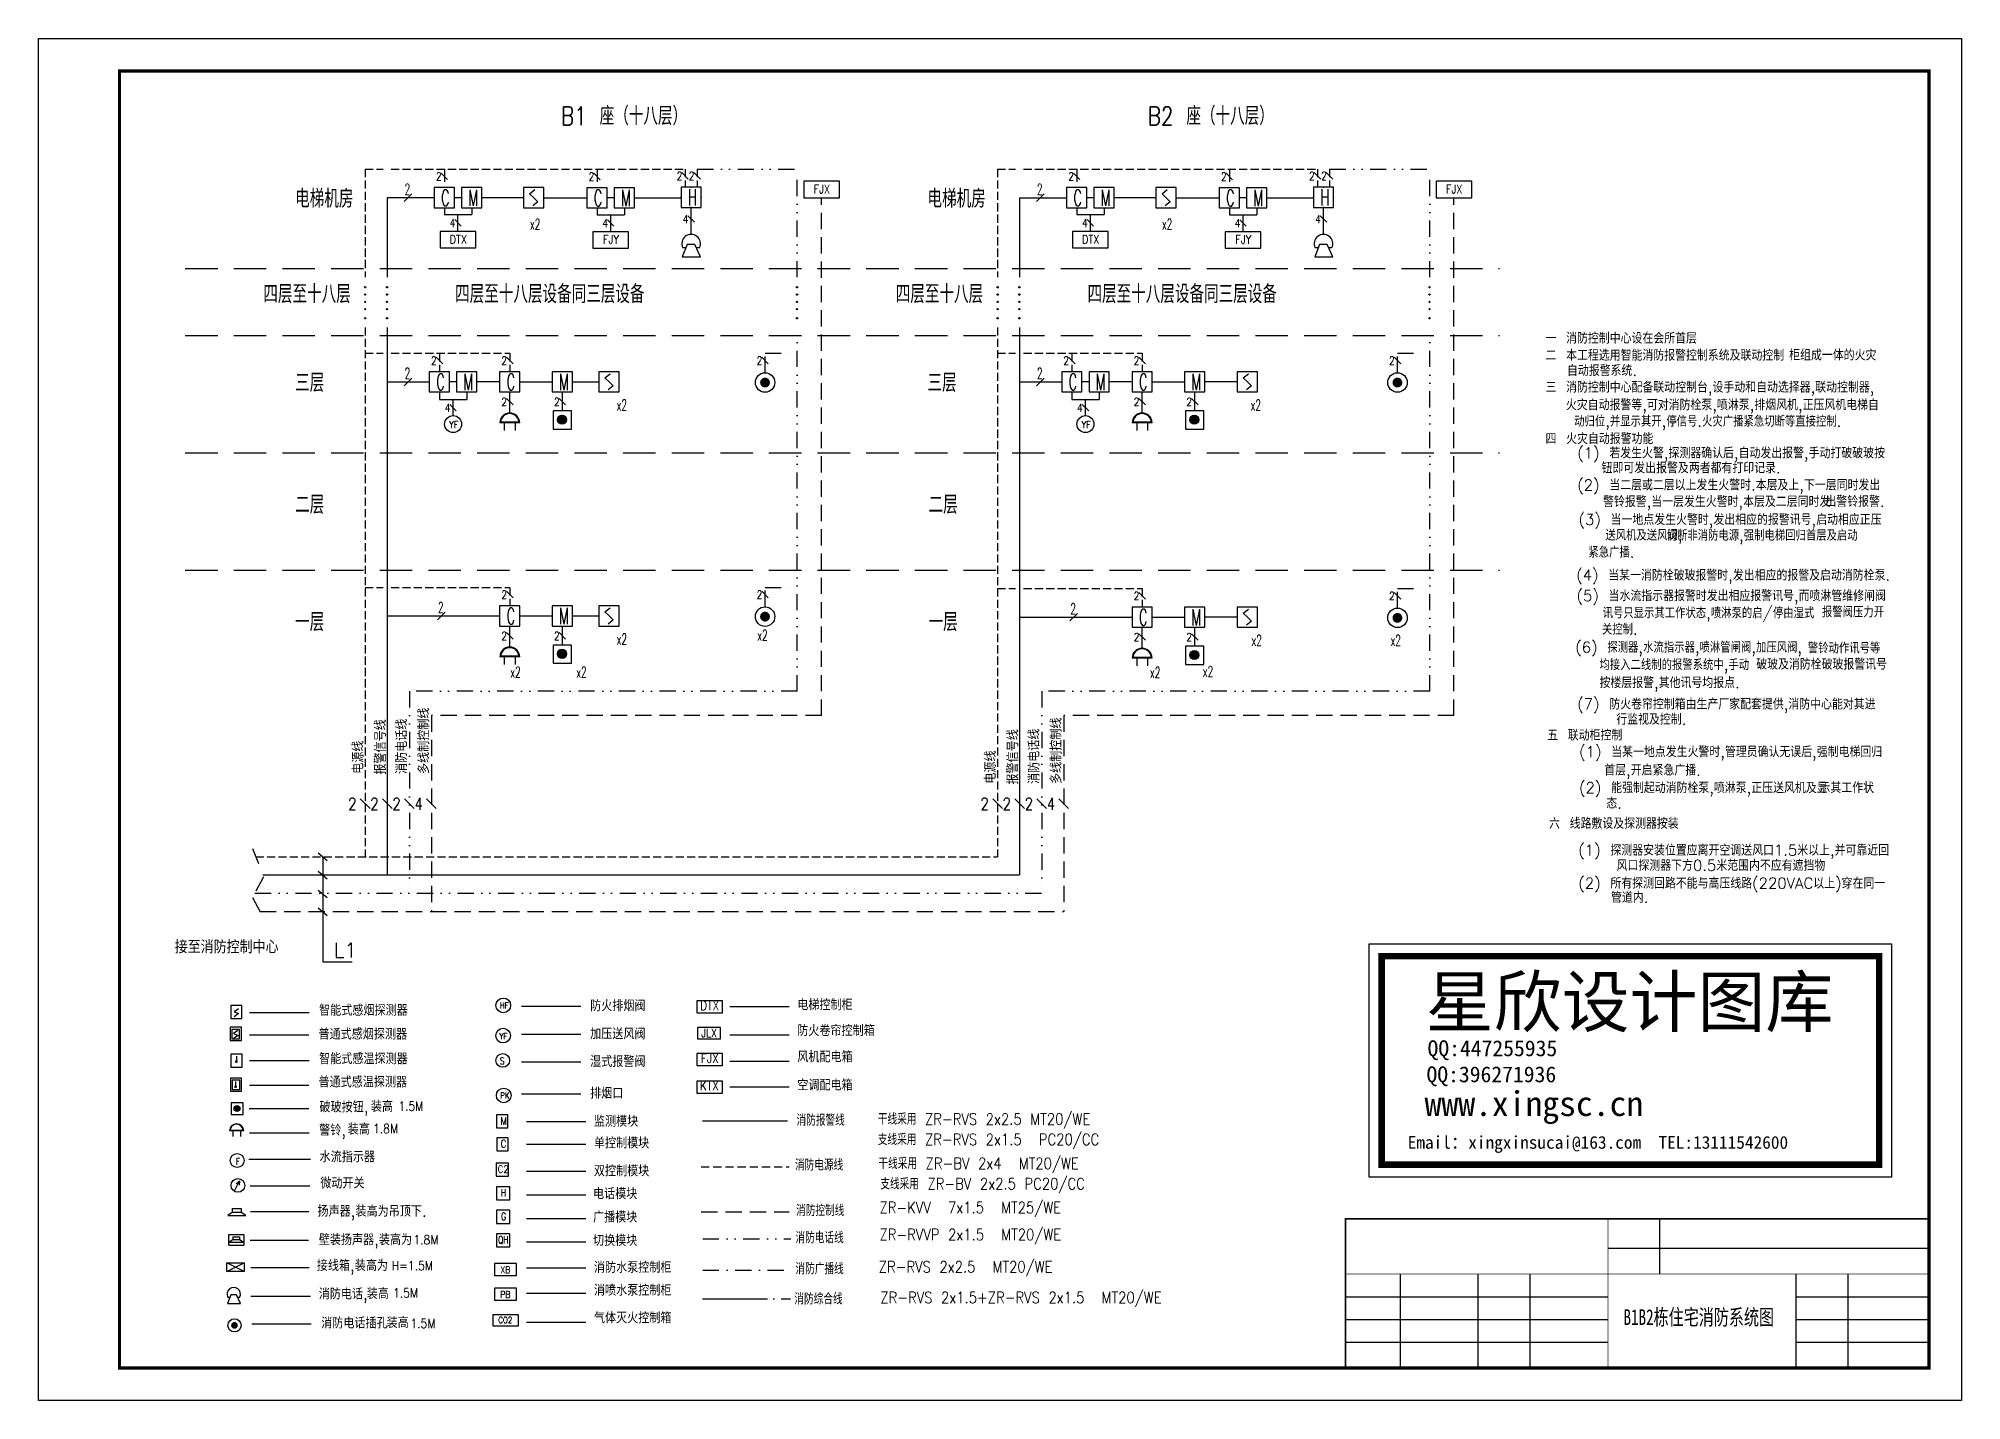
# Model space of a CAD drawing. Extents: x 2678 to 61978, y 1750 to 43750.
import ezdxf
from ezdxf.enums import TextEntityAlignment as Align

# ---------------------------------------------------------------- set-up
doc = ezdxf.new("R2010")
doc.units = 0
doc.header["$LTSCALE"] = 1000
doc.header["$MEASUREMENT"] = 0
for name, pattern in [('DASH', [0.35, 0.25, -0.1]), ('DASHDOT', [1, 0.5, -0.25, 0, -0.25]), ('DASHED', [0.75, 0.5, -0.25]), ('DASHED2', [0.375, 0.25, -0.125]), ('DASHEDX2', [1.5, 1, -0.5]), ('DIVIDE', [1.25, 0.5, -0.25, 0, -0.25, 0, -0.25]), ('DOTE', [2.42, 2, -0.2, 0.02, -0.2])]:
    doc.linetypes.add(name, pattern=pattern)
doc.layers.get('0').update_dxf_attribs({"linetype": 'CONTINUOUS'})
for name, color, linetype in [('7', 7, 'CONTINUOUS'), ('D1', 7, 'CONTINUOUS'), ('DJ', 4, 'CONTINUOUS'), ('DJ1', 4, 'CONTINUOUS'), ('EQUIP', 3, 'CONTINUOUS'), ('FRAME', 7, 'CONTINUOUS'), ('PUB_DIM', 3, 'CONTINUOUS'), ('PUB_TEXT', 7, 'CONTINUOUS'), ('WIRE', 1, 'CONTINUOUS'), ('WIRE-1', 1, 'DASHDOT'), ('WIRE-3', 1, 'DIVIDE'), ('WIRE-4', 1, 'DASHED'), ('文字', 7, 'CONTINUOUS')]:
    doc.layers.add(name, color=color, linetype=linetype)
doc.styles.add('163', font='SimSun.ttf', dxfattribs={"width": 0.99})
doc.styles.add('_HZTXT', font='txt.shx', dxfattribs={"width": 0.8, "bigfont": 'hztxt.shx'})
doc.styles.add('_TXT', font='SIMPLEX.shx', dxfattribs={"width": 0.6})
doc.styles.add('DIM_FONT', font='SIMPLEX', dxfattribs={"width": 0.8})
doc.styles.add('HTS', font='txt.shx', dxfattribs={"bigfont": 'HZTXT.SHX'})
doc.styles.add('HZ0', font='txt', dxfattribs={"width": 0.85, "bigfont": 'hztxt'})
doc.styles.add('SMOOTHER', font='SIMPLEX', dxfattribs={"width": 0.75, "bigfont": 'CHINA.SHX'})
doc.styles.add('TITLE-M', font='romans', dxfattribs={"bigfont": 'CHINA.SHX'})
doc.styles.add('XC02', font='TXT', dxfattribs={"bigfont": 'FSJ.SHX'})
doc.styles.add('文字说明', font='SimSun.ttf')

# ---------------------------------------------------------------- blocks, each defined once
blk = doc.blocks.new('GD45')
for p, q in [((3.07, 0.23), (-2.93, 0.23)), ((3.07, 0.03), (-2.93, 0.03)), ((-1.57, 0.02), (-1.57, -2.25)), ((1.72, 0.02), (1.72, -2.25))]:
    blk.add_line(p, q)
for radius in [3, 2.8]:
    blk.add_arc((0.07, 0.03), radius, 0.05658, 179.94342)
blk = doc.blocks.new('A$C175B6888')
at = {"layer": 'EQUIP'}
for p, q in [((500, 500), (0, 500)), ((0, 500), (0, 0)), ((0, 0), (500, 0)), ((500, 0), (500, 500))]:
    blk.add_line(p, q, dxfattribs=at)
at = {"layer": 'EQUIP', "const_width": 125}
blk.add_lwpolyline([(181, 261, 1), (306, 261, 1)], format="xyb", close=True, dxfattribs=at)
at = {"layer": 'EQUIP'}
blk.add_circle((241, 257), 125, dxfattribs=at)
blk = doc.blocks.new('A4')
at = {"layer": 'DJ', "linetype": 'Continuous'}
blk.add_line((1349, -817), (1349, -1059), dxfattribs=at)
at = {"layer": 'DJ'}
for points in [[(1112, -674), (1112, -1263), (1620, -1263), (1620, -674)], [(1189, -762), (1189, -1180), (1542, -1180), (1542, -762)]]:
    blk.add_lwpolyline(points, close=True, dxfattribs=at)
at = {"layer": 'DJ', "linetype": 'Continuous', "const_width": 64.2}
blk.add_lwpolyline([(1317, -1059, 1), (1381, -1059, 1)], format="xyb", close=True, dxfattribs=at)
blk = doc.blocks.new('C1004')
at = {"layer": 'DJ1'}
blk.add_blockref('A4', (-831, 95), dxfattribs=at)
blk = doc.blocks.new('A5')
at = {"layer": 'DJ'}
for p, q in [((464, -404), (464, -943)), ((1003, -404), (464, -404)), ((1003, -943), (1003, -404)), ((464, -943), (1003, -943))]:
    blk.add_line(p, q, dxfattribs=at)
at = {"layer": 'DJ', "const_width": 135}
blk.add_lwpolyline([(659, -662, 1), (794, -662, 1)], format="xyb", close=True, dxfattribs=at)
at = {"layer": 'DJ'}
blk.add_circle((724, -666), 135, dxfattribs=at)
blk = doc.blocks.new('C1005')
at = {"layer": 'DJ1'}
blk.add_blockref('A5', (-281, -105), dxfattribs=at)
blk = doc.blocks.new('_WIE1')
blk.add_line((0.4, 0.4), (-0.4, -0.4))
at = {"width": 0.8}
blk.add_attdef('N', text='', height=1, dxfattribs=at).set_placement((-0.02, 1.06), align=Align.MIDDLE)
blk = doc.blocks.new('_LINKPT1')
blk.add_line((0, 0), (0, 0))
blk = doc.blocks.new('_I31LOF')
for p, q in [((0.5, 1), (-0.5, 1)), ((-0.5, 1), (-0.5, 0)), ((0.5, 0), (0.5, 1)), ((-0.5, 0), (0.5, 0))]:
    blk.add_line(p, q)
for p in [(-0.5, 0.5), (0.5, 0.5)]:
    blk.add_blockref('_LINKPT1', p)
at = {"style": 'DIM_FONT', "width": 0.8, "flags": 9}
for tag in ['YSIZE', 'XSIZE']:
    blk.add_attdef(tag, (0, 0), '', height=0.5, dxfattribs=at)
at = {"layer": 'PUB_TEXT', "style": '_TXT', "width": 0.6}
blk.add_text('M', height=0.8, dxfattribs=at).set_placement((-0.18, 0.096))
blk = doc.blocks.new('_I32TGC')
for p, q in [((0.5, 1), (-0.5, 1)), ((-0.5, 1), (-0.5, 0)), ((0.5, 0), (0.5, 1)), ((-0.5, 0), (0.5, 0))]:
    blk.add_line(p, q)
for p in [(-0.5, 0.5), (0.5, 0.5)]:
    blk.add_blockref('_LINKPT1', p)
at = {"style": '_TXT', "width": 0.6}
blk.add_text('C', height=0.8, dxfattribs=at).set_placement((-0.164, 0.096))
at = {"style": 'DIM_FONT', "width": 0.8, "flags": 9}
for tag in ['YSIZE', 'XSIZE']:
    blk.add_attdef(tag, (0, 0), '', height=0.5, dxfattribs=at)
blk = doc.blocks.new('A$C0FEA024A')
at = {"layer": 'EQUIP'}
blk.add_circle((210, 210), 210, dxfattribs=at)
at = {"layer": 'EQUIP', "style": 'TITLE-M', "width": 0.85}
blk.add_text('YF', height=173.5, dxfattribs=at).set_placement((229, 114), align=Align.CENTER)
blk = doc.blocks.new('YF')
at = {"layer": 'WIRE'}
for p, q in [((341, -200), (200, -200)), ((0, -400), (0, -547)), ((0, -547), (541, -547)), ((270, -868), (270, -547)), ((541, -400), (541, -547))]:
    blk.add_line(p, q, dxfattribs=at)
at = {"layer": 'EQUIP'}
for name, p, xscale, yscale, zscale in [('_I32TGC', (0, -400), 400, 400, 400), ('_I31LOF', (541, -400), 400, 400, 400), ('A$C0FEA024A', (103, -1204), 0.8, 0.8, 0.8)]:
    blk.add_blockref(name, p, dxfattribs=dict(at, xscale=xscale, yscale=yscale, zscale=zscale))
at = {"layer": 'PUB_DIM'}
ref = blk.add_blockref('_WIE1', (270, -709), dxfattribs=dict(at, xscale=161.28, yscale=161.28, zscale=161.28, rotation=90))
ref.add_attrib('N', '4', dxfattribs={"layer": '0', "height": 161, "style": '_TXT', "width": 0.8}).set_placement((161, -712), align=Align.MIDDLE)
blk = doc.blocks.new('M_I14YDH')
for p, q in [((0.5, 0.5), (-0.5, 0.5)), ((-0.5, 0.5), (-0.5, -0.5)), ((-0.2, 0.2), (0.05, 0.4)), ((0, 0), (-0.2, 0.2)), ((0, 0), (0.2, -0.2)), ((0.5, -0.5), (0.5, 0.5)), ((-0.5, -0.5), (0.5, -0.5)), ((0.2, -0.2), (-0.05, -0.4))]:
    blk.add_line(p, q)
for p in [(-0.5, 0), (0, 0.5), (0.5, 0), (0, -0.5)]:
    blk.add_blockref('_LINKPT1', p)
at = {"width": 0.8, "flags": 9}
blk.add_attdef('A', (0, 0), '', height=0.00002, dxfattribs=at)
blk = doc.blocks.new('A$C2AF83E19')
at = {"layer": 'EQUIP', "const_width": 94.5}
blk.add_lwpolyline([(140, 188, 1), (235, 188, 1)], format="xyb", close=True, dxfattribs=at)
at = {"layer": 'EQUIP'}
blk.add_circle((189, 189), 189, dxfattribs=at)
blk = doc.blocks.new('DTX')
at = {"layer": 'EQUIP'}
for p, q in [((622, -1232), (-81, -1232)), ((-81, -1232), (-81, -1558)), ((622, -1558), (622, -1232)), ((-81, -1558), (622, -1558))]:
    blk.add_line(p, q, dxfattribs=at)
at = {"layer": 'WIRE', "color": 4, "linetype": 'DASH'}
blk.add_line((0, 0), (0, -364), dxfattribs=at)
at = {"layer": 'WIRE'}
for p, q in [((341, -564), (200, -564)), ((0, -764), (0, -896)), ((0, -896), (541, -896)), ((270, -1232), (270, -896)), ((541, -764), (541, -896))]:
    blk.add_line(p, q, dxfattribs=at)
at = {"layer": 'EQUIP', "xscale": 400, "yscale": 400, "zscale": 400}
for name, p in [('_I32TGC', (0, -764)), ('_I31LOF', (541, -764))]:
    blk.add_blockref(name, p, dxfattribs=at)
at = {"layer": 'PUB_DIM'}
ref = blk.add_blockref('_WIE1', (0, -141), dxfattribs=dict(at, xscale=161.28, yscale=161.28, zscale=161.28, rotation=90))
ref.add_attrib('N', '2', dxfattribs={"layer": '0', "height": 161, "style": '_TXT', "width": 0.8}).set_placement((-110, -144), align=Align.MIDDLE)
ref = blk.add_blockref('_WIE1', (270, -1060), dxfattribs=dict(at, xscale=161.28, yscale=161.28, zscale=161.28, rotation=90))
ref.add_attrib('N', '4', dxfattribs={"layer": '0', "height": 161, "style": '_TXT', "width": 0.8}).set_placement((161, -1063), align=Align.MIDDLE)
at = {"layer": 'EQUIP', "style": 'HTS', "width": 0.85}
blk.add_text('DTX', height=167.4, dxfattribs=at).set_placement((276, -1471), align=Align.CENTER)
blk = doc.blocks.new('FJX')
at = {"layer": 'EQUIP'}
for p, q in [((-81, -1232), (-81, -1558)), ((622, -1232), (-81, -1232)), ((622, -1558), (622, -1232)), ((-81, -1558), (622, -1558))]:
    blk.add_line(p, q, dxfattribs=at)
at = {"layer": 'WIRE', "color": 4, "linetype": 'DASH'}
blk.add_line((0, 0), (0, -364), dxfattribs=at)
at = {"layer": 'WIRE'}
for p, q in [((341, -564), (200, -564)), ((0, -764), (0, -896)), ((0, -896), (541, -896)), ((270, -1232), (270, -896)), ((541, -764), (541, -896))]:
    blk.add_line(p, q, dxfattribs=at)
at = {"layer": 'EQUIP', "xscale": 400, "yscale": 400, "zscale": 400}
for name, p in [('_I32TGC', (0, -764)), ('_I31LOF', (541, -764))]:
    blk.add_blockref(name, p, dxfattribs=at)
at = {"layer": 'PUB_DIM'}
ref = blk.add_blockref('_WIE1', (0, -141), dxfattribs=dict(at, xscale=161.28, yscale=161.28, zscale=161.28, rotation=90))
ref.add_attrib('N', '2', dxfattribs={"layer": '0', "height": 161, "style": '_TXT', "width": 0.8}).set_placement((-110, -144), align=Align.MIDDLE)
ref = blk.add_blockref('_WIE1', (270, -1060), dxfattribs=dict(at, xscale=161.28, yscale=161.28, zscale=161.28, rotation=90))
ref.add_attrib('N', '4', dxfattribs={"layer": '0', "height": 161, "style": '_TXT', "width": 0.8}).set_placement((161, -1063), align=Align.MIDDLE)
at = {"layer": 'EQUIP', "style": 'HTS', "width": 0.85}
blk.add_text('FJY', height=167.4, dxfattribs=at).set_placement((276, -1471), align=Align.CENTER)
blk = doc.blocks.new('A$C05167B9F')
at = {"layer": 'EQUIP'}
for p, q in [((113, 253), (11, 0)), ((17, 189), (87, 189)), ((269, 253), (113, 253)), ((383, 0), (269, 253)), ((298, 189), (367, 189)), ((11, 0), (383, 0))]:
    blk.add_line(p, q, dxfattribs=at)
for centre, radius, start, end in [((192, 269), 193, 335.3874, 204.6126), ((86, 183), 0, 270, 0)]:
    blk.add_arc(centre, radius, start, end, dxfattribs=at)
blk = doc.blocks.new('_I64QFT')
for p, q in [((0.5, 1), (-0.5, 1)), ((-0.5, 1), (-0.5, 0)), ((0.5, 0), (0.5, 1)), ((-0.5, 0), (0.5, 0))]:
    blk.add_line(p, q)
at = {"layer": 'WIRE-1'}
for p in [(0, 1), (-0.5, 0.5), (0, 0), (0.5, 0.5)]:
    blk.add_point(p, dxfattribs=at)
for p in [(-0.5, 0.5), (0.5, 0.5)]:
    blk.add_blockref('_LINKPT1', p)
at = {"style": '_TXT', "width": 0.6}
blk.add_text('H', height=0.8, dxfattribs=at).set_placement((-0.164, 0.096))
at = {"style": 'DIM_FONT', "width": 0.8, "flags": 9}
for tag in ['YSIZE', 'XSIZE']:
    blk.add_attdef(tag, (0, 0), '', height=0.5, dxfattribs=at)
blk = doc.blocks.new('星欣设计图库02')
at = {"color": 5}
for p, q in [((0, 0), (0, 35969)), ((0, 35969), (80528, 35969)), ((80528, 35969), (80528, 0)), ((80528, 0), (0, 0))]:
    blk.add_line(p, q, dxfattribs=at)
at = {"color": 5, "const_width": 1008}
blk.add_lwpolyline([(1909, 1909), (1909, 34060), (78618, 34060), (78618, 1909), (1909, 1909)], dxfattribs=at)
at = {"color": 1, "style": '163'}
for s, height, p in [('星欣设计图库', 7680, (8697, 23212)), ('QQ:447255935', 2449.44, (8982, 18644)), ('QQ:396271936', 2449.44, (8821, 14628)), ('www.xingsc.cn', 3810.24, (8535, 9428)), ('Email：xingxinsucai@163.com  TEL:13111542600', 1959.55, (5919, 4381))]:
    blk.add_text(s, height=height, dxfattribs=at).set_placement(p)

msp = doc.modelspace()

# ---------------------------------------------------------------- linework, layer by layer
at = {"color": 7}
for centre in [(12754, 36078), (12754, 35853), (12754, 35629), (13428, 36078), (13428, 35853), (13428, 35629), (26072, 36078), (26072, 35853), (26072, 35629), (32254, 36078), (32254, 35853), (32254, 35629), (32928, 36078), (32928, 35853), (32928, 35629), (45572, 36078), (45572, 35853), (45572, 35629), (12754, 35404), (12754, 35123), (13428, 35404), (13428, 35123), (26072, 35404), (26072, 35123), (32254, 35404), (32254, 35123), (32928, 35404), (32928, 35123), (45572, 35404), (45572, 35123)]:
    msp.add_circle(centre, 19.5, dxfattribs=at)
at = {"layer": '7'}
for p, q in [((11306, 18634), (11579, 18403)), ((11443, 18518), (11443, 15273)), ((11306, 18072), (11579, 17841)), ((11306, 17490), (11579, 17259)), ((11306, 16941), (11579, 16710)), ((11443, 15273), (12347, 15273))]:
    msp.add_line(p, q, dxfattribs=at)
at = {"layer": 'D1'}
for p, q in [((13954, 38721), (14190, 38957)), ((33454, 38721), (33690, 38957)), ((13954, 33043), (14190, 33279)), ((33454, 33043), (33690, 33279)), ((14985, 25825), (15221, 26061)), ((34485, 25787), (34721, 26023))]:
    msp.add_line(p, q, dxfattribs=at)
at = {"layer": 'D1', "color": 3, "linetype": 'DASHEDX2'}
for p, q in [((7205, 36652), (47731, 36652)), ((7205, 34593), (47731, 34593, -597)), ((7205, 30974), (47731, 30974, -597)), ((7205, 27355), (47731, 27355, -597))]:
    msp.add_line(p, q, dxfattribs=at)
at = {"layer": 'DJ', "linetype": 'Continuous'}
msp.add_circle((16996, 12239), 212, dxfattribs=at)
at = {"layer": 'DJ1', "color": 4}
for p, q in [((9191, 13717), (11026, 13717)), ((17571, 13911), (19406, 13911)), ((23993, 13895), (25829, 13895)), ((9183, 13025), (11019, 13025)), ((17571, 13044), (19406, 13044)), ((23993, 13026), (25829, 13026)), ((9191, 12231), (11026, 12231)), ((17571, 12189), (19406, 12189)), ((23993, 12216), (25829, 12216)), ((9183, 11474), (11019, 11474)), ((23993, 11420), (25829, 11420)), ((9180, 10750), (11016, 10750)), ((17571, 11211), (19406, 11211)), ((17724, 10349), (19559, 10349)), ((9187, 10001), (11022, 10001)), ((17726, 9652), (19561, 9652)), ((9168, 9193), (11072, 9193)), ((9210, 8369), (11046, 8369)), ((17724, 8820), (19559, 8820)), ((17724, 8088), (19559, 8088)), ((8655, 7546), (8514, 7452)), ((8514, 7452), (9068, 7452)), ((8655, 7668), (8931, 7668)), ((8655, 7668), (8655, 7546)), ((8931, 7546), (8655, 7546)), ((8931, 7668), (8931, 7546)), ((9068, 7452), (8931, 7546)), ((9212, 7578), (11015, 7578)), ((17724, 7367), (19559, 7367)), ((8553, 6867), (9014, 6867)), ((8553, 6539), (8553, 6867)), ((8553, 6539), (9014, 6539)), ((8667, 6707), (8558, 6634)), ((8558, 6634), (8990, 6634)), ((8667, 6802), (8882, 6802)), ((8667, 6802), (8667, 6707)), ((8882, 6707), (8667, 6707)), ((8882, 6802), (8882, 6707)), ((8990, 6634), (8882, 6707)), ((9014, 6867), (9014, 6539)), ((9204, 6699), (11006, 6699)), ((17724, 6646), (19559, 6646)), ((8487, 5996), (9019, 5996)), ((8487, 5730), (8487, 5996)), ((8487, 5730), (9019, 5996)), ((9019, 5730), (8487, 5996)), ((9019, 5996), (9019, 5730)), ((9019, 5730), (8487, 5730)), ((9225, 5848), (11027, 5848)), ((17724, 5841), (19559, 5841)), ((9231, 4972), (11067, 4972)), ((17724, 5063), (19559, 5063)), ((17724, 4169), (19559, 4169)), ((9255, 4111), (11090, 4111))]:
    msp.add_line(p, q, dxfattribs=at)
at = {"layer": 'DJ1'}
for p, q in [((22978, 14072), (22978, 13705)), ((23768, 14072), (22978, 14072)), ((22978, 13705), (23768, 13705)), ((23768, 13705), (23768, 14072)), ((23705, 13255), (23004, 13255)), ((23004, 13255), (23004, 12907)), ((23705, 12907), (23705, 13255)), ((23004, 12907), (23705, 12907)), ((22978, 12452), (22978, 12085)), ((23768, 12452), (22978, 12452)), ((22978, 12085), (23768, 12085)), ((23768, 12085), (23768, 12452)), ((22978, 11597), (22978, 11230)), ((23768, 11597), (22978, 11597)), ((23768, 11230), (23768, 11597)), ((22978, 11230), (23768, 11230)), ((17420, 5975), (16744, 5975)), ((16744, 5975), (16744, 5608)), ((17420, 5608), (17420, 5975)), ((16744, 5608), (17420, 5608)), ((8615, 5012), (8504, 4739)), ((8511, 4942), (8587, 4942)), ((8784, 5012), (8615, 5012)), ((8906, 4739), (8784, 5012)), ((8815, 4942), (8889, 4942)), ((17420, 5215), (16744, 5215)), ((16744, 5215), (16744, 4849)), ((16744, 4849), (17420, 4849)), ((17420, 4849), (17420, 5215)), ((8504, 4739), (8906, 4739)), ((17480, 4397), (16690, 4397)), ((16690, 4397), (16690, 4050)), ((17480, 4050), (17480, 4397)), ((16690, 4050), (17480, 4050))]:
    msp.add_line(p, q, dxfattribs=at)
at = {"layer": 'DJ1', "linetype": 'Continuous'}
for p, q in [((8780, 12368), (8780, 12203)), ((8729, 8241), (8879, 8526)), ((8864, 8511), (8774, 8436)), ((8879, 8526), (8864, 8391))]:
    msp.add_line(p, q, dxfattribs=at)
at = {"layer": 'DJ1', "color": 1}
msp.add_line((23151, 10371), (25775, 10371), dxfattribs=at)
at = {"layer": 'DJ1', "color": 4, "linetype": 'DASHED2'}
msp.add_line((23113, 8953), (25828, 8953), dxfattribs=at)
at = {"layer": 'DJ1', "color": 1, "linetype": 'DASHED'}
msp.add_line((23113, 7571), (25828, 7571), dxfattribs=at)
at = {"layer": 'DJ1', "color": 1, "linetype": 'DIVIDE'}
msp.add_line((23162, 6732), (25877, 6732), dxfattribs=at)
at = {"layer": 'DJ1', "color": 1, "linetype": 'DASHDOT'}
msp.add_line((23162, 5772), (25877, 5772), dxfattribs=at)
at = {"layer": 'DJ1', "color": 4, "linetype": 'DOTE'}
msp.add_line((23158, 4888), (25873, 4888), dxfattribs=at)
at = {"layer": 'DJ1'}
for points in [[(8607, 13929), (8607, 13527), (8954, 13527), (8954, 13929)], [(8590, 13258), (8590, 12855), (8937, 12855), (8937, 13258)], [(8641, 13192), (8641, 12907), (8882, 12907), (8882, 13192)], [(8611, 12434), (8611, 12032), (8958, 12032), (8958, 12434)], [(16807, 10557), (16807, 10155), (17155, 10155), (17155, 10557)], [(16817, 9849), (16817, 9447), (17164, 9447), (17164, 9849)], [(16792, 9071), (16792, 8669), (17173, 8669), (17173, 9071)], [(16801, 8342), (16801, 7940), (17216, 7940), (17216, 8342)], [(16803, 7615), (16803, 7213), (17218, 7213), (17218, 7615)], [(16799, 6895), (16799, 6493), (17214, 6493), (17214, 6895)]]:
    msp.add_lwpolyline(points, close=True, dxfattribs=at)
at = {"layer": 'DJ1', "linetype": 'Continuous'}
for points in [[(8843, 13832), (8711, 13738), (8848, 13681), (8711, 13584)], [(8826, 13161), (8695, 13067), (8832, 13010), (8695, 12913)]]:
    msp.add_lwpolyline(points, dxfattribs=at)
at = {"layer": 'DJ1', "linetype": 'Continuous', "const_width": 43.8}
msp.add_lwpolyline([(8758, 12203, 1), (8802, 12203, 1)], format="xyb", close=True, dxfattribs=at)
at = {"layer": 'DJ1', "color": 4, "const_width": 102}
msp.add_lwpolyline([(8671, 4067, 1), (8773, 4067, 1)], format="xyb", close=True, dxfattribs=at)
at = {"layer": 'DJ1', "linetype": 'Continuous'}
for centre, radius in [((17011, 13934), 226), ((17007, 13003), 226), ((17025, 11157), 226), ((8805, 9152), 212), ((8829, 8385), 212)]:
    msp.add_circle(centre, radius, dxfattribs=at)
at = {"layer": 'DJ1', "color": 4}
msp.add_circle((8724, 4068), 204, dxfattribs=at)
at = {"layer": 'DJ1'}
for centre, radius, start, end in [((8700, 5029), 208, 335.38741, 204.61259), ((8586, 4937), 0, 270, 0)]:
    msp.add_arc(centre, radius, start, end, dxfattribs=at)
at = {"layer": 'EQUIP'}
for p, q in [((27375, 39347), (26278, 39347)), ((26278, 39347), (26278, 38839)), ((27375, 38839), (27375, 39347)), ((46875, 39347), (45778, 39347)), ((45778, 39347), (45778, 38839)), ((46875, 38839), (46875, 39347)), ((26278, 38839), (27375, 38839)), ((45778, 38839), (46875, 38839))]:
    msp.add_line(p, q, dxfattribs=at)
at = {"layer": 'FRAME', "color": 7, "linetype": 'ByBlock'}
for p, q in [((52678, 5650), (52678, 7350)), ((44678, 2750), (44678, 5650)), ((47078, 2750), (47078, 5650)), ((48678, 2750), (48678, 5650)), ((56878, 2750), (56878, 5650)), ((58478, 2750), (58478, 5650)), ((42978, 4950), (51078, 4950)), ((56878, 4950), (60978, 4950)), ((42978, 4250), (51078, 4250)), ((56878, 4250), (60978, 4250)), ((42978, 3550), (51078, 3550)), ((56878, 3550), (60978, 3550))]:
    msp.add_line(p, q, dxfattribs=at)
at = {"layer": 'FRAME', "color": 7, "linetype": 'Continuous'}
msp.add_line((51078, 6450), (60978, 6450), dxfattribs=at)
at = {"layer": 'FRAME', "color": 7, "linetype": 'ByBlock'}
msp.add_lwpolyline([(2678, 43750), (61978, 43750), (61978, 1750), (2678, 1750)], close=True, dxfattribs=at)
at = {"layer": 'FRAME', "color": 7, "linetype": 'ByBlock', "const_width": 100}
msp.add_lwpolyline([(5178, 2750), (60978, 2750), (60978, 42750), (5178, 42750)], close=True, dxfattribs=at)
at = {"layer": 'FRAME', "color": 7, "linetype": 'ByBlock'}
for points, const_width in [([(42978, 2750), (42978, 7350), (60978, 7350)], 50), ([(51078, 2750), (51078, 7350)], 15), ([(42978, 5650), (60978, 5650)], 15)]:
    msp.add_lwpolyline(points, dxfattribs=dict(at, const_width=const_width))
at = {"layer": 'WIRE', "color": 4, "linetype": 'DASH'}
for p, q in [((12752, 39719), (12752, 36386)), ((12752, 39719), (13311, 39719)), ((13555, 39719), (22617, 39719)), ((22617, 39719), (22617, 39166)), ((32252, 39719), (32252, 36386)), ((32252, 39719), (32811, 39719)), ((33055, 39719), (42117, 39719)), ((42117, 39719), (42117, 39166)), ((12752, 34839), (12752, 18518)), ((32252, 34839), (32252, 18518)), ((12752, 34041), (13311, 34041)), ((13555, 34041), (17211, 34041)), ((15042, 34041), (15042, 33473)), ((17211, 34041), (17211, 33473)), ((32252, 34041), (32811, 34041)), ((33055, 34041), (36711, 34041)), ((34542, 34041), (34542, 33473)), ((36711, 34041), (36711, 33473)), ((12752, 26823), (13311, 26823)), ((13555, 26823), (17211, 26823)), ((17211, 26823), (17211, 26255)), ((32252, 26786), (32811, 26786)), ((33055, 26786), (36711, 26786)), ((36711, 26786), (36711, 26217)), ((9379, 18518), (32252, 18518))]:
    msp.add_line(p, q, dxfattribs=at)
at = {"layer": 'WIRE', "linetype": 'DASH'}
for p, q in [((22991, 39719), (22991, 39166)), ((42491, 39719), (42491, 39166))]:
    msp.add_line(p, q, dxfattribs=at)
at = {"layer": 'WIRE'}
for p, q in [((13433, 38839), (13433, 36386)), ((14882, 38839), (13433, 38839)), ((17637, 38839), (16350, 38839)), ((18261, 38839), (19590, 38839)), ((21058, 38834), (22492, 38834)), ((32933, 38839), (32933, 36386)), ((32933, 38839), (34382, 38839)), ((37137, 38839), (35850, 38839)), ((37761, 38839), (39090, 38839)), ((40558, 38834), (41992, 38834)), ((22804, 37708), (22804, 38542)), ((42304, 37708), (42304, 38542)), ((13433, 34839), (13433, 17957)), ((32933, 34839), (32933, 17957)), ((13433, 33161), (14730, 33161)), ((16899, 33161), (16197, 33161)), ((17211, 32202), (17211, 32849)), ((17523, 33161), (18522, 33161)), ((18834, 32264), (18834, 32849)), ((19146, 33161), (19960, 33161)), ((32933, 33161), (34230, 33161)), ((36399, 33161), (35697, 33161)), ((36711, 32202), (36711, 32849)), ((37023, 33161), (38022, 33161)), ((38334, 32264), (38334, 32849)), ((39644, 33161), (38646, 33161)), ((13433, 25943), (16899, 25943)), ((17211, 24984), (17211, 25631)), ((17523, 25943), (18522, 25943)), ((18834, 25046), (18834, 25631)), ((19146, 25943), (19960, 25943)), ((32933, 25905), (36399, 25905)), ((36711, 24947), (36711, 25593)), ((37023, 25905), (38022, 25905)), ((38334, 25009), (38334, 25593)), ((39644, 25905), (38646, 25905)), ((9598, 17957), (32933, 17957))]:
    msp.add_line(p, q, dxfattribs=at)
at = {"layer": 'WIRE-3'}
for p, q in [((22991, 39719), (26078, 39719)), ((26078, 36386), (26078, 39719)), ((42491, 39719), (45578, 39719)), ((45578, 36386), (45578, 39719)), ((26078, 23619), (26078, 34839)), ((45578, 23619), (45578, 34839)), ((25084, 34041), (26078, 34041)), ((25084, 33441), (25084, 34041)), ((44584, 33441), (44584, 34041)), ((44584, 34041), (45578, 34041)), ((25084, 26224), (25084, 26823)), ((25084, 26823), (26078, 26823)), ((44584, 26186), (44584, 26786)), ((44584, 26786), (45578, 26786)), ((26078, 23619), (14115, 23619)), ((14115, 23619), (14115, 17395)), ((45578, 23619), (33615, 23619)), ((33615, 23619), (33615, 17395)), ((9280, 18773), (9621, 17897)), ((9621, 17897), (9280, 17265)), ((9280, 17265), (9670, 16535)), ((9350, 17395), (33615, 17395))]:
    msp.add_line(p, q, dxfattribs=at)
at = {"layer": 'WIRE-4'}
for p, q in [((26827, 22870), (26827, 38839)), ((46327, 22870), (46327, 38839)), ((26827, 22870), (14796, 22870)), ((14796, 22870), (14796, 16834)), ((46327, 22870), (34296, 22870)), ((34296, 22870), (34296, 16834)), ((9510, 16834), (34296, 16834))]:
    msp.add_line(p, q, dxfattribs=at)

# ---------------------------------------------------------------- block references
at = {"xscale": 0.6829508195999999, "yscale": 0.6829508195999999, "zscale": 0.6829508195999999}
for name, p in [('C1004', (8404, 12085)), ('C1005', (8498, 11282))]:
    msp.add_blockref(name, p, dxfattribs=at)
at = {"layer": 'DJ1', "xscale": 73.64067461517311, "yscale": 73.64067461517311, "zscale": 73.64067461517311}
msp.add_blockref('GD45', (8783, 10060), dxfattribs=at)
at = {"layer": 'EQUIP'}
for name, p, xscale, yscale, zscale in [('M_I14YDH', (17949, 38839), 624, 624, 624), ('_I64QFT', (22804, 38542), 624, 624, 624), ('M_I14YDH', (37449, 38839), 624, 624, 624), ('_I64QFT', (42304, 38542), 624, 624, 624), ('A$C05167B9F', (22516, 37017), 1.4976, 1.4976, 1.4976), ('A$C05167B9F', (42016, 37017), 1.4976, 1.4976, 1.4976), ('_I32TGC', (17211, 32849), 624, 624, 624), ('_I31LOF', (18834, 32849), 624, 624, 624), ('M_I14YDH', (20272, 33161), 624, 624, 624), ('A$C2AF83E19', (24784, 32840), 1.591836734693878, 1.591836734693878, 1.591836734693878), ('_I32TGC', (36711, 32849), 624, 624, 624), ('_I31LOF', (38334, 32849), 624, 624, 624), ('M_I14YDH', (39956, 33161), 624, 624, 624), ('A$C2AF83E19', (44284, 32840), 1.591836734693878, 1.591836734693878, 1.591836734693878), ('GD45', (17204, 31893), 102.1150687997067, 102.1150687997067, 102.1150687997067), ('A$C175B6888', (18553, 31703), 1.1232, 1.1232, 1.1232), ('GD45', (36704, 31893), 102.1150687997067, 102.1150687997067, 102.1150687997067), ('A$C175B6888', (38053, 31703), 1.1232, 1.1232, 1.1232), ('_I32TGC', (17211, 25631), 624, 624, 624), ('_I31LOF', (18834, 25631), 624, 624, 624), ('M_I14YDH', (20272, 25943), 624, 624, 624), ('A$C2AF83E19', (24784, 25622), 1.591836734693878, 1.591836734693878, 1.591836734693878), ('_I32TGC', (36711, 25593), 624, 624, 624), ('_I31LOF', (38334, 25593), 624, 624, 624), ('M_I14YDH', (39956, 25905), 624, 624, 624), ('A$C2AF83E19', (44284, 25585), 1.591836734693878, 1.591836734693878, 1.591836734693878), ('GD45', (17204, 24675), 102.1150687997067, 102.1150687997067, 102.1150687997067), ('A$C175B6888', (18553, 24485), 1.1232, 1.1232, 1.1232), ('GD45', (36704, 24638), 102.1150687997067, 102.1150687997067, 102.1150687997067), ('A$C175B6888', (38053, 24447), 1.1232, 1.1232, 1.1232)]:
    msp.add_blockref(name, p, dxfattribs=dict(at, xscale=xscale, yscale=yscale, zscale=zscale))
at = {"layer": 'PUB_DIM'}
ref = msp.add_blockref('_WIE1', (22617, 39514), dxfattribs=dict(at, xscale=251.5968, yscale=251.5968, zscale=251.5968, rotation=90))
ref.add_attrib('N', '2', dxfattribs={"layer": '0', "height": 252, "style": '_TXT', "width": 0.8}).set_placement((22447, 39510), align=Align.MIDDLE)
ref = msp.add_blockref('_WIE1', (22991, 39514), dxfattribs=dict(at, xscale=251.5968, yscale=251.5968, zscale=251.5968, rotation=90))
ref.add_attrib('N', '2', dxfattribs={"layer": '0', "height": 252, "style": '_TXT', "width": 0.8}).set_placement((22819, 39510), align=Align.MIDDLE)
ref = msp.add_blockref('_WIE1', (42117, 39514), dxfattribs=dict(at, xscale=251.5968, yscale=251.5968, zscale=251.5968, rotation=90))
ref.add_attrib('N', '2', dxfattribs={"layer": '0', "height": 252, "style": '_TXT', "width": 0.8}).set_placement((41947, 39510), align=Align.MIDDLE)
ref = msp.add_blockref('_WIE1', (42491, 39514), dxfattribs=dict(at, xscale=251.5968, yscale=251.5968, zscale=251.5968, rotation=90))
ref.add_attrib('N', '2', dxfattribs={"layer": '0', "height": 252, "style": '_TXT', "width": 0.8}).set_placement((42319, 39510), align=Align.MIDDLE)
ref = msp.add_blockref('_WIE1', (22804, 38181), dxfattribs=dict(at, xscale=251.5968, yscale=251.5968, zscale=251.5968, rotation=90))
ref.add_attrib('N', '4', dxfattribs={"layer": '0', "height": 252, "style": '_TXT', "width": 0.8}).set_placement((22634, 38176), align=Align.MIDDLE)
ref = msp.add_blockref('_WIE1', (42304, 38181), dxfattribs=dict(at, xscale=251.5968, yscale=251.5968, zscale=251.5968, rotation=90))
ref.add_attrib('N', '4', dxfattribs={"layer": '0', "height": 252, "style": '_TXT', "width": 0.8}).set_placement((42134, 38176), align=Align.MIDDLE)
ref = msp.add_blockref('_WIE1', (15042, 33820), dxfattribs=dict(at, xscale=251.5968, yscale=251.5968, zscale=251.5968, rotation=90))
ref.add_attrib('N', '2', dxfattribs={"layer": '0', "height": 252, "style": '_TXT', "width": 0.8}).set_placement((14870, 33816), align=Align.MIDDLE)
ref = msp.add_blockref('_WIE1', (17211, 33820), dxfattribs=dict(at, xscale=251.5968, yscale=251.5968, zscale=251.5968, rotation=90))
ref.add_attrib('N', '2', dxfattribs={"layer": '0', "height": 252, "style": '_TXT', "width": 0.8}).set_placement((17039, 33816), align=Align.MIDDLE)
ref = msp.add_blockref('_WIE1', (25084, 33820), dxfattribs=dict(at, xscale=251.5968, yscale=251.5968, zscale=251.5968, rotation=90))
ref.add_attrib('N', '2', dxfattribs={"layer": '0', "height": 252, "style": '_TXT', "width": 0.8}).set_placement((24912, 33816), align=Align.MIDDLE)
ref = msp.add_blockref('_WIE1', (34542, 33820), dxfattribs=dict(at, xscale=251.5968, yscale=251.5968, zscale=251.5968, rotation=90))
ref.add_attrib('N', '2', dxfattribs={"layer": '0', "height": 252, "style": '_TXT', "width": 0.8}).set_placement((34370, 33816), align=Align.MIDDLE)
ref = msp.add_blockref('_WIE1', (36711, 33820), dxfattribs=dict(at, xscale=251.5968, yscale=251.5968, zscale=251.5968, rotation=90))
ref.add_attrib('N', '2', dxfattribs={"layer": '0', "height": 252, "style": '_TXT', "width": 0.8}).set_placement((36539, 33816), align=Align.MIDDLE)
ref = msp.add_blockref('_WIE1', (44584, 33820), dxfattribs=dict(at, xscale=251.5968, yscale=251.5968, zscale=251.5968, rotation=90))
ref.add_attrib('N', '2', dxfattribs={"layer": '0', "height": 252, "style": '_TXT', "width": 0.8}).set_placement((44412, 33816), align=Align.MIDDLE)
ref = msp.add_blockref('_WIE1', (17211, 32549), dxfattribs=dict(at, xscale=251.5968, yscale=251.5968, zscale=251.5968, rotation=90))
ref.add_attrib('N', '2', dxfattribs={"layer": '0', "height": 252, "style": '_TXT', "width": 0.8}).set_placement((17041, 32545), align=Align.MIDDLE)
ref = msp.add_blockref('_WIE1', (18834, 32549), dxfattribs=dict(at, xscale=251.5968, yscale=251.5968, zscale=251.5968, rotation=90))
ref.add_attrib('N', '2', dxfattribs={"layer": '0', "height": 252, "style": '_TXT', "width": 0.8}).set_placement((18664, 32545), align=Align.MIDDLE)
ref = msp.add_blockref('_WIE1', (36711, 32549), dxfattribs=dict(at, xscale=251.5968, yscale=251.5968, zscale=251.5968, rotation=90))
ref.add_attrib('N', '2', dxfattribs={"layer": '0', "height": 252, "style": '_TXT', "width": 0.8}).set_placement((36541, 32545), align=Align.MIDDLE)
ref = msp.add_blockref('_WIE1', (38334, 32549), dxfattribs=dict(at, xscale=251.5968, yscale=251.5968, zscale=251.5968, rotation=90))
ref.add_attrib('N', '2', dxfattribs={"layer": '0', "height": 252, "style": '_TXT', "width": 0.8}).set_placement((38164, 32545), align=Align.MIDDLE)
ref = msp.add_blockref('_WIE1', (17211, 26603), dxfattribs=dict(at, xscale=251.5968, yscale=251.5968, zscale=251.5968, rotation=90))
ref.add_attrib('N', '2', dxfattribs={"layer": '0', "height": 252, "style": '_TXT', "width": 0.8}).set_placement((17039, 26598), align=Align.MIDDLE)
ref = msp.add_blockref('_WIE1', (25084, 26603), dxfattribs=dict(at, xscale=251.5968, yscale=251.5968, zscale=251.5968, rotation=90))
ref.add_attrib('N', '2', dxfattribs={"layer": '0', "height": 252, "style": '_TXT', "width": 0.8}).set_placement((24912, 26598), align=Align.MIDDLE)
ref = msp.add_blockref('_WIE1', (36711, 26565), dxfattribs=dict(at, xscale=251.5968, yscale=251.5968, zscale=251.5968, rotation=90))
ref.add_attrib('N', '2', dxfattribs={"layer": '0', "height": 252, "style": '_TXT', "width": 0.8}).set_placement((36539, 26561), align=Align.MIDDLE)
ref = msp.add_blockref('_WIE1', (44584, 26565), dxfattribs=dict(at, xscale=251.5968, yscale=251.5968, zscale=251.5968, rotation=90))
ref.add_attrib('N', '2', dxfattribs={"layer": '0', "height": 252, "style": '_TXT', "width": 0.8}).set_placement((44412, 26561), align=Align.MIDDLE)
ref = msp.add_blockref('_WIE1', (17211, 25332), dxfattribs=dict(at, xscale=251.5968, yscale=251.5968, zscale=251.5968, rotation=90))
ref.add_attrib('N', '2', dxfattribs={"layer": '0', "height": 252, "style": '_TXT', "width": 0.8}).set_placement((17041, 25327), align=Align.MIDDLE)
ref = msp.add_blockref('_WIE1', (18834, 25332), dxfattribs=dict(at, xscale=251.5968, yscale=251.5968, zscale=251.5968, rotation=90))
ref.add_attrib('N', '2', dxfattribs={"layer": '0', "height": 252, "style": '_TXT', "width": 0.8}).set_placement((18664, 25327), align=Align.MIDDLE)
ref = msp.add_blockref('_WIE1', (36711, 25294), dxfattribs=dict(at, xscale=251.5968, yscale=251.5968, zscale=251.5968, rotation=90))
ref.add_attrib('N', '2', dxfattribs={"layer": '0', "height": 252, "style": '_TXT', "width": 0.8}).set_placement((36541, 25290), align=Align.MIDDLE)
ref = msp.add_blockref('_WIE1', (38334, 25294), dxfattribs=dict(at, xscale=251.5968, yscale=251.5968, zscale=251.5968, rotation=90))
ref.add_attrib('N', '2', dxfattribs={"layer": '0', "height": 252, "style": '_TXT', "width": 0.8}).set_placement((38164, 25290), align=Align.MIDDLE)
ref = msp.add_blockref('_WIE1', (12752, 20154), dxfattribs=dict(at, xscale=374.4, yscale=374.4, zscale=374.4, rotation=90))
ref.add_attrib('N', '2', dxfattribs={"layer": '0', "height": 374, "style": '_TXT', "width": 0.8}).set_placement((12357, 20148), align=Align.MIDDLE)
ref = msp.add_blockref('_WIE1', (13433, 20154), dxfattribs=dict(at, xscale=374.4, yscale=374.4, zscale=374.4, rotation=90))
ref.add_attrib('N', '2', dxfattribs={"layer": '0', "height": 374, "style": '_TXT', "width": 0.8}).set_placement((13038, 20148), align=Align.MIDDLE)
ref = msp.add_blockref('_WIE1', (14115, 20154), dxfattribs=dict(at, xscale=374.4, yscale=374.4, zscale=374.4, rotation=90))
ref.add_attrib('N', '2', dxfattribs={"layer": '0', "height": 374, "style": '_TXT', "width": 0.8}).set_placement((13720, 20148), align=Align.MIDDLE)
ref = msp.add_blockref('_WIE1', (14796, 20154), dxfattribs=dict(at, xscale=374.4, yscale=374.4, zscale=374.4, rotation=90))
ref.add_attrib('N', '4', dxfattribs={"layer": '0', "height": 374, "style": '_TXT', "width": 0.8}).set_placement((14401, 20148), align=Align.MIDDLE)
ref = msp.add_blockref('_WIE1', (32252, 20154), dxfattribs=dict(at, xscale=374.4, yscale=374.4, zscale=374.4, rotation=90))
ref.add_attrib('N', '2', dxfattribs={"layer": '0', "height": 374, "style": '_TXT', "width": 0.8}).set_placement((31857, 20148), align=Align.MIDDLE)
ref = msp.add_blockref('_WIE1', (32933, 20154), dxfattribs=dict(at, xscale=374.4, yscale=374.4, zscale=374.4, rotation=90))
ref.add_attrib('N', '2', dxfattribs={"layer": '0', "height": 374, "style": '_TXT', "width": 0.8}).set_placement((32538, 20148), align=Align.MIDDLE)
ref = msp.add_blockref('_WIE1', (33615, 20154), dxfattribs=dict(at, xscale=374.4, yscale=374.4, zscale=374.4, rotation=90))
ref.add_attrib('N', '2', dxfattribs={"layer": '0', "height": 374, "style": '_TXT', "width": 0.8}).set_placement((33220, 20148), align=Align.MIDDLE)
ref = msp.add_blockref('_WIE1', (34296, 20154), dxfattribs=dict(at, xscale=374.4, yscale=374.4, zscale=374.4, rotation=90))
ref.add_attrib('N', '4', dxfattribs={"layer": '0', "height": 374, "style": '_TXT', "width": 0.8}).set_placement((33901, 20148), align=Align.MIDDLE)
at = {"layer": 'PUB_DIM', "xscale": 0.2000000000116415, "yscale": 0.2000000000116415, "zscale": 0.2}
msp.add_blockref('星欣设计图库02', (43716, 8638), dxfattribs=at)
at = {"layer": 'WIRE', "xscale": 1.56, "yscale": 1.56, "zscale": 1.56}
for name, p in [('DTX', (15194, 39719)), ('FJX', (19902, 39714)), ('DTX', (34694, 39719)), ('FJX', (39402, 39714)), ('YF', (15042, 33473)), ('YF', (34542, 33473))]:
    msp.add_blockref(name, p, dxfattribs=at)

# ---------------------------------------------------------------- texts
at = {"color": 7, "linetype": 'Continuous'}
for s, height, style, p in [('一 消防控制中心设在会所首层', 336.11, 'HTS', (49150, 34340)), ('二 本工程选用智能消防报警控制系统及联动控制', 336.11, 'HTS', (49150, 33814)), ('   柜组成一体的火灾', 336.11, 'HTS', (55687, 33820)), ('自动报警系统.', 336.1, 'HTS', (49812, 33343)), ('三 消防控制中心配备联动控制台,设手动和自动选择器,联动控制器,', 336.11, 'HTS', (49150, 32829)), ('   火灾自动报警等,可对消防栓泵,喷淋泵,排烟风机,正压风机电梯自', 336.11, 'HTS', (48802, 32286)), ('   动归位,并显示其开,停信号.火灾广播紧急切断等直接控制.', 336.11, 'XC02', (49056, 31779)), ('四 火灾自动报警功能', 336.1, 'HTS', (49150, 31242)), ('   (1) 若发生火警,探测器确认后,自动发出报警,手动打破破玻按', 336.11, 'HTS', (49150, 30801)), ('       钮即可发出报警及两者都有打印记录.', 336.11, 'HTS', (48599, 30342)), ('   (2) 当二层或二层以上发生火警时.本层及上,下一层同时发出', 336.11, 'HTS', (49150, 29813)), ('       警铃报警,当一层发生火警时,本层及二层同时发', 336.11, 'HTS', (48643, 29303)), ('       出警铃报警.', 336.11, 'HTS', (55502, 29307)), ('   (3) 当一地点发生火警时,发出相应的报警讯号,启动相应正压', 336.11, 'HTS', (49190, 28748)), ('       送风机及送风阀, ', 336.11, 'XC02', (48716, 28267)), ('切断非消防电源,强制电梯回归首层及启动', 336.11, 'XC02', (52884, 28262)), ('紧急广播.', 336.1, 'XC02', (50471, 27742)), ('   (4) 当某一消防栓破玻报警时,发出相应的报警及启动消防栓泵.', 336.11, 'HTS', (49117, 27032)), ('   (5) 当水流指示器报警时发出相应报警讯号,而喷淋管维修闸阀', 336.11, 'HTS', (49128, 26398)), ('       讯号只显示其工作状态,喷淋泵的启/停由湿式', 336.11, 'XC02', (48631, 25870)), ('       报警阀压力开', 336.11, 'XC02', (55393, 25898)), ('       关控制.', 336.11, 'XC02', (48610, 25365)), ('   (6) 探测器,水流指示器,喷淋管闸阀,加压风阀,', 336.11, 'XC02', (49089, 24810)), ('       警铃动作讯号等', 336.11, 'XC02', (54959, 24786)), ('       均接入二线制的报警系统中,手动', 336.11, 'XC02', (48534, 24271)), ('       破玻及消防栓破玻报警讯号', 336.11, 'HTS', (53368, 24288)), ('       按楼层报警,其他讯号均报点.', 336.11, 'HTS', (48536, 23718)), ('   (7) 防火卷帘控制箱由生产厂家配套提供,消防中心能对其进', 336.11, 'HTS', (49149, 23057)), ('       行监视及控制.', 336.11, 'HTS', (49053, 22588)), ('五 联动柜控制', 336.1, 'HTS', (49202, 22100)), ('   (1) 当某一地点发生火警时,管理员确认无误后,强制电梯回归', 336.11, 'HTS', (49209, 21587)), ('   首层,开启紧急广播.', 336.11, 'HTS', (49986, 21022)), ('   (2) 能强制起动消防栓泵,喷淋泵,正压送风机及显', 336.11, 'HTS', (49206, 20478)), ('   示其工作状', 336.1, 'HTS', (56622, 20479)), ('   态.', 336.1, 'HTS', (50048, 20002)), ('六 线路敷设及探测器按装', 336.11, 'HTS', (49259, 19378)), ('   (1) 探测器安装位置应离开空调送风口1.5米以上,并可靠近回', 336.11, 'HTS', (49183, 18552)), ('       风口探测器下方0.5米范围内不应有遮挡物', 336.11, 'HTS', (49064, 18083)), ('   (2) 所有探测回路不能与高压线路(220VAC以上)穿在同一', 336.11, 'HTS', (49183, 17534)), ('   管道内.', 336.1, 'HTS', (50192, 17097))]:
    msp.add_text(s, height=height, dxfattribs=dict(at, style=style)).set_placement(p)
at = {"layer": 'DJ', "style": 'TITLE-M', "width": 0.85}
msp.add_text('S', height=206, dxfattribs=at).set_placement((16979, 12117), align=Align.CENTER)
at = {"layer": 'DJ1', "color": 7, "style": 'HZ0'}
for s, p in [('报警信号线', (13393, 21050)), ('消防电话线', (14047, 21068)), ('多线制控制线', (14729, 21068)), ('多线制控制线', (34229, 20762)), ('电源线', (12704, 21075)), ('报警信号线', (32893, 20744)), ('消防电话线', (33547, 20762)), ('电源线', (32204, 20770))]:
    msp.add_text(s, height=341.5, rotation=90, dxfattribs=at).set_placement(p)
for s, height, p in [('接至消防控制中心', 400, (6881, 15537)), ('L1', 450, (11783, 15412)), ('智能式感烟探测器', 341.5, (11334, 13614)), ('防火排烟阀', 341.5, (19690, 13755)), ('电梯控制柜', 341.5, (26077, 13783)), ('普通式感烟探测器', 341.5, (11314, 12879)), ('加压送风阀', 341.5, (19690, 12888)), ('防火卷帘控制箱', 341.5, (26077, 12988)), ('智能式感温探测器', 341.5, (11334, 12119)), ('风机配电箱', 341.5, (26077, 12178)), ('湿式报警阀', 341.5, (19690, 12033)), ('普通式感温探测器', 341.5, (11314, 11402)), ('排烟口', 341.5, (19690, 11055)), ('空调配电箱', 341.5, (26077, 11308)), ('破玻按钮,', 341.5, (11344, 10632)), ('装高      ', 341.5, (12931, 10650)), ('警铃,', 341.5, (11335, 9920)), ('装高      ', 341.5, (12215, 9948)), ('监测模块', 341.5, (19807, 10191)), ('单控制模块', 341.5, (19807, 9521)), ('水流指示器', 341.5, (11348, 9095)), ('双控制模块', 341.5, (19807, 8661)), ('微动开关', 341.5, (11369, 8285)), ('电话模块', 341.5, (19779, 7958)), ('扬声器,装高为吊顶下.', 341.48, (11283, 7419)), ('广播模块', 341.5, (19779, 7237)), ('壁装扬声器,装高为     ', 341.48, (11322, 6540)), ('切换模块', 341.5, (19779, 6516)), ('接线箱,装高为        ', 341.48, (11262, 5744)), ('消防水泵控制柜', 341.5, (19807, 5685)), ('消喷水泵控制柜', 341.5, (19807, 4980)), ('消防电话,', 341.5, (11321, 4867)), ('装高     ', 341.5, (12800, 4879)), ('消防电话插孔 ', 341.5, (11397, 3971)), ('装高     ', 341.5, (13415, 3983)), ('气体灭火控制箱', 341.5, (19807, 4130))]:
    msp.add_text(s, height=height, dxfattribs=at).set_placement(p)
at = {"layer": 'DJ1', "width": 0.85}
for s, height, style, p in [('HF', 187.4, 'TITLE-M', (17044, 13840)), ('DTX', 282.4, 'HTS', (23375, 13789)), ('YF', 187.4, 'TITLE-M', (17015, 12891)), ('JLX', 252.3, 'TITLE-M', (23358, 12954)), ('FJX', 282.4, 'HTS', (23383, 12162)), ('KTX', 282.4, 'HTS', (23370, 11316)), ('PK', 187.4, 'TITLE-M', (17058, 11063)), ('F', 206, 'TITLE-M', (8831, 9022)), (' XB', 207.1, 'TITLE-M', (17013, 5677)), (' PB', 207.1, 'TITLE-M', (17015, 4917)), ('CO2', 188.3, 'TITLE-M', (17072, 4140))]:
    msp.add_text(s, height=height, dxfattribs=dict(at, style=style)).set_placement(p, align=Align.CENTER)
at = {"layer": 'DJ1', "color": 7, "style": 'HZ0', "width": 0.85}
for s, height, p in [('1.5M', 284.6, (13776, 10685)), ('1.8M', 284.6, (13000, 9994)), ('消防报警线', 350, (26055, 10222)), ('干线采用 ZR-RVS 2x2.5 MT20/WE', 350, (28561, 10255)), ('支线采用 ZR-RVS 2x1.5  PC20/CC', 350, (28561, 9626)), ('消防电源线', 350, (26005, 8841)), ('干线采用 ZR-BV 2x4  MT20/WE', 350, (28580, 8887)), ('支线采用 ZR-BV 2x2.5 PC20/CC', 350, (28638, 8258)), ('消防控制线', 350, (26040, 7438)), ('ZR-KVV  7x1.5  MT25/WE', 350, (28613, 7526)), ('1.8M', 284.6, (14244, 6568)), ('消防电话线', 350, (26022, 6599)), ('ZR-RVVP 2x1.5  MT20/WE', 350, (28613, 6692)), ('H=1.5M', 284.6, (13574, 5766)), ('消防广播线', 350, (26022, 5639)), ('ZR-RVS 2x2.5  MT20/WE', 350, (28588, 5698)), ('1.5M', 284.6, (13616, 4927)), ('消防综合线', 350, (25988, 4711)), ('ZR-RVS 2x1.5+ZR-RVS 2x1.5  MT20/WE', 350, (28638, 4752)), ('1.5M', 284.6, (14151, 3986))]:
    msp.add_text(s, height=height, dxfattribs=at).set_placement(p)
at = {"layer": 'DJ1', "style": 'SMOOTHER'}
for s, height, width, p in [('M', 230, 0.85, (16923, 10255)), ('C', 230, 0.85, (16929, 9555)), ('C2', 229.7, 0.85, (16838, 8769)), ('H', 230, 0.75, (16941, 8040)), ('G', 230, 0.75, (16943, 7313)), ('QH', 229.7, 0.75, (16850, 6593))]:
    msp.add_text(s, height=height, dxfattribs=dict(at, width=width)).set_placement(p)
at = {"layer": 'EQUIP', "style": 'HTS', "width": 0.85}
for p in [(26835, 38974), (46335, 38974)]:
    msp.add_text('FJX', height=261.1, dxfattribs=at).set_placement(p, align=Align.CENTER)
at = {"layer": 'PUB_TEXT', "style": '_HZTXT', "width": 0.8}
for s, p in [('B1 座（十八层）', (18794, 41081)), ('B2 座（十八层）', (36886, 41081)), ('电梯机房', (10593, 38530)), ('电梯机房', (30093, 38530)), ('四层至十八层', (9613, 35588)), ('四层至十八层设备同三层设备', (15526, 35588)), ('四层至十八层', (29113, 35588)), ('四层至十八层设备同三层设备', (35026, 35588)), ('三层', (10593, 32852)), ('三层', (30093, 32852)), ('二层', (10593, 29092)), ('二层', (30126, 29092)), ('一层', (10593, 25473)), ('一层', (30126, 25473))]:
    msp.add_text(s, height=561.6, dxfattribs=at).set_placement(p)
at = {"layer": 'PUB_TEXT', "color": 7, "style": '_TXT', "width": 0.6}
for s, p in [('2', (13967, 38931)), ('2', (33467, 38931)), ('x2', (17835, 37856)), ('x2', (37320, 37856)), ('2', (13967, 33253)), ('2', (33467, 33253)), ('x2', (20508, 32277)), ('x2', (40055, 32277)), ('2', (14998, 26035)), ('2', (34498, 25998)), ('x2', (24843, 25181)), ('x2', (20508, 25060)), ('x2', (40082, 25022)), ('x2', (44370, 25022)), ('x2', (17229, 24041)), ('x2', (19261, 24041)), ('x2', (36953, 24032)), ('x2', (38582, 24062))]:
    msp.add_text(s, height=337, dxfattribs=at).set_placement(p)
at = {"layer": '文字', "style": '文字说明', "width": 0.7}
msp.add_text('B1B2栋住宅消防系统图', height=486.4, dxfattribs=at).set_placement((51556, 4078))

doc.saveas('drawing.dxf')
